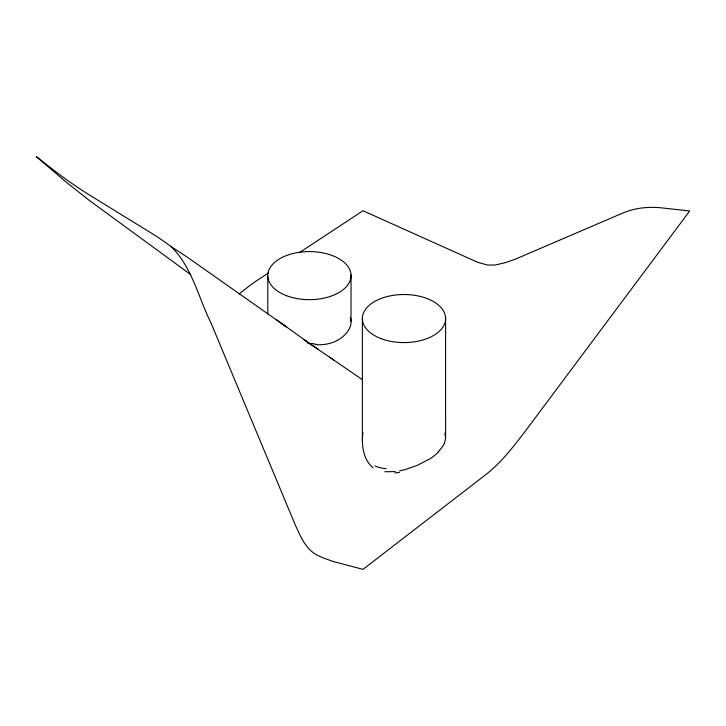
<?xml version="1.0" encoding="UTF-8"?>
<svg xmlns="http://www.w3.org/2000/svg" width="726" height="726" viewBox="0 0 726 726"><rect width="100%" height="100%" fill="white"/><g stroke="black" fill="none" stroke-linecap="round" stroke-linejoin="round"><path stroke-width="1.09" d="M362.946 432.378C361.394 444.63 362.982 459.567 373.1 467.853M444.466 443.441L445.61 437.978L445.592 317.834M268.475 272.949L259.282 278.993A193.543 111.74 -60 0 0 239.244 293.939M299.375 252.621L363 210.749L477.499 262.222L487.527 265.054L495.041 265.035L505.06 262.748L515.088 259.282L621.828 213.462C634.352 207.917 648.382 206.402 661.921 207.908L689.7 210.967L525.851 430.454C513.736 446.218 501.566 462.371 485.758 474.677L363 569.356L332.717 561.361L322.689 557.686A119.5 68.988 60 0 1 315.175 554.02C304.829 547.422 300.029 535.298 295.128 524.599L210.939 322.825C198.198 297.261 192.045 266.669 170.846 246.386A262.894 151.788 60 0 0 150.799 232.774L90.668 195.748A393.193 227.011 60 0 1 70.622 182.544A437.751 252.739 60 0 1 50.575 167.733L36.3 156.644L66.347 182.253L88.899 200.113L190.793 274.664M428.394 459.585L417.332 465.348L405.244 469.559A45.647 22.479 -19.9 0 1 399.69 470.865M395.289 471.591L384.762 471.755M315.311 344.605C324.313 345.295 333.797 343.48 341.138 338.007A41.328 22.697 -8.7 0 0 351.012 321.21L350.903 320.193M311.626 344.115L307.751 343.226M170.846 246.386L187.58 257.376L286.343 326.863L276.842 319.975M362.092 379.453L303.504 339.369L317.879 349.133M329.45 357.074L334.169 360.259M281.334 323.242L309.176 343.235M444.811 433.24L445.392 435.418M362.374 319.286L362.374 440.873M351.021 274.891L351.021 321.355M267.794 276.352L267.794 314.04M438.794 451.681A40.756 19.039 -20.8 0 1 428.612 459.694M444.239 443.477A39.349 17.805 -21.6 0 1 438.186 451.636M445.247 435.437A41.591 24.121 -1 0 1 445.555 437.179M386.132 468.697A38.224 26.345 -18.5 0 1 374.879 465.965M399.554 472.263A45.212 29.203 -24.6 0 1 394.962 472.962M315.311 343.988A36.073 32.171 32.4 0 1 311.699 343.471M350.222 317.516A41.845 22.978 -8.7 0 1 350.948 320.184M381.05 338.615A41.627 24.031 0 0 0 445.537 319.994A41.627 24.031 0 0 0 385.352 297.061A41.627 24.031 0 0 0 381.05 338.615M286.48 295.682A41.627 24.031 0 0 0 350.967 277.06A41.627 24.031 0 0 0 290.781 254.127A41.627 24.031 0 0 0 286.48 295.682"/></g></svg>
